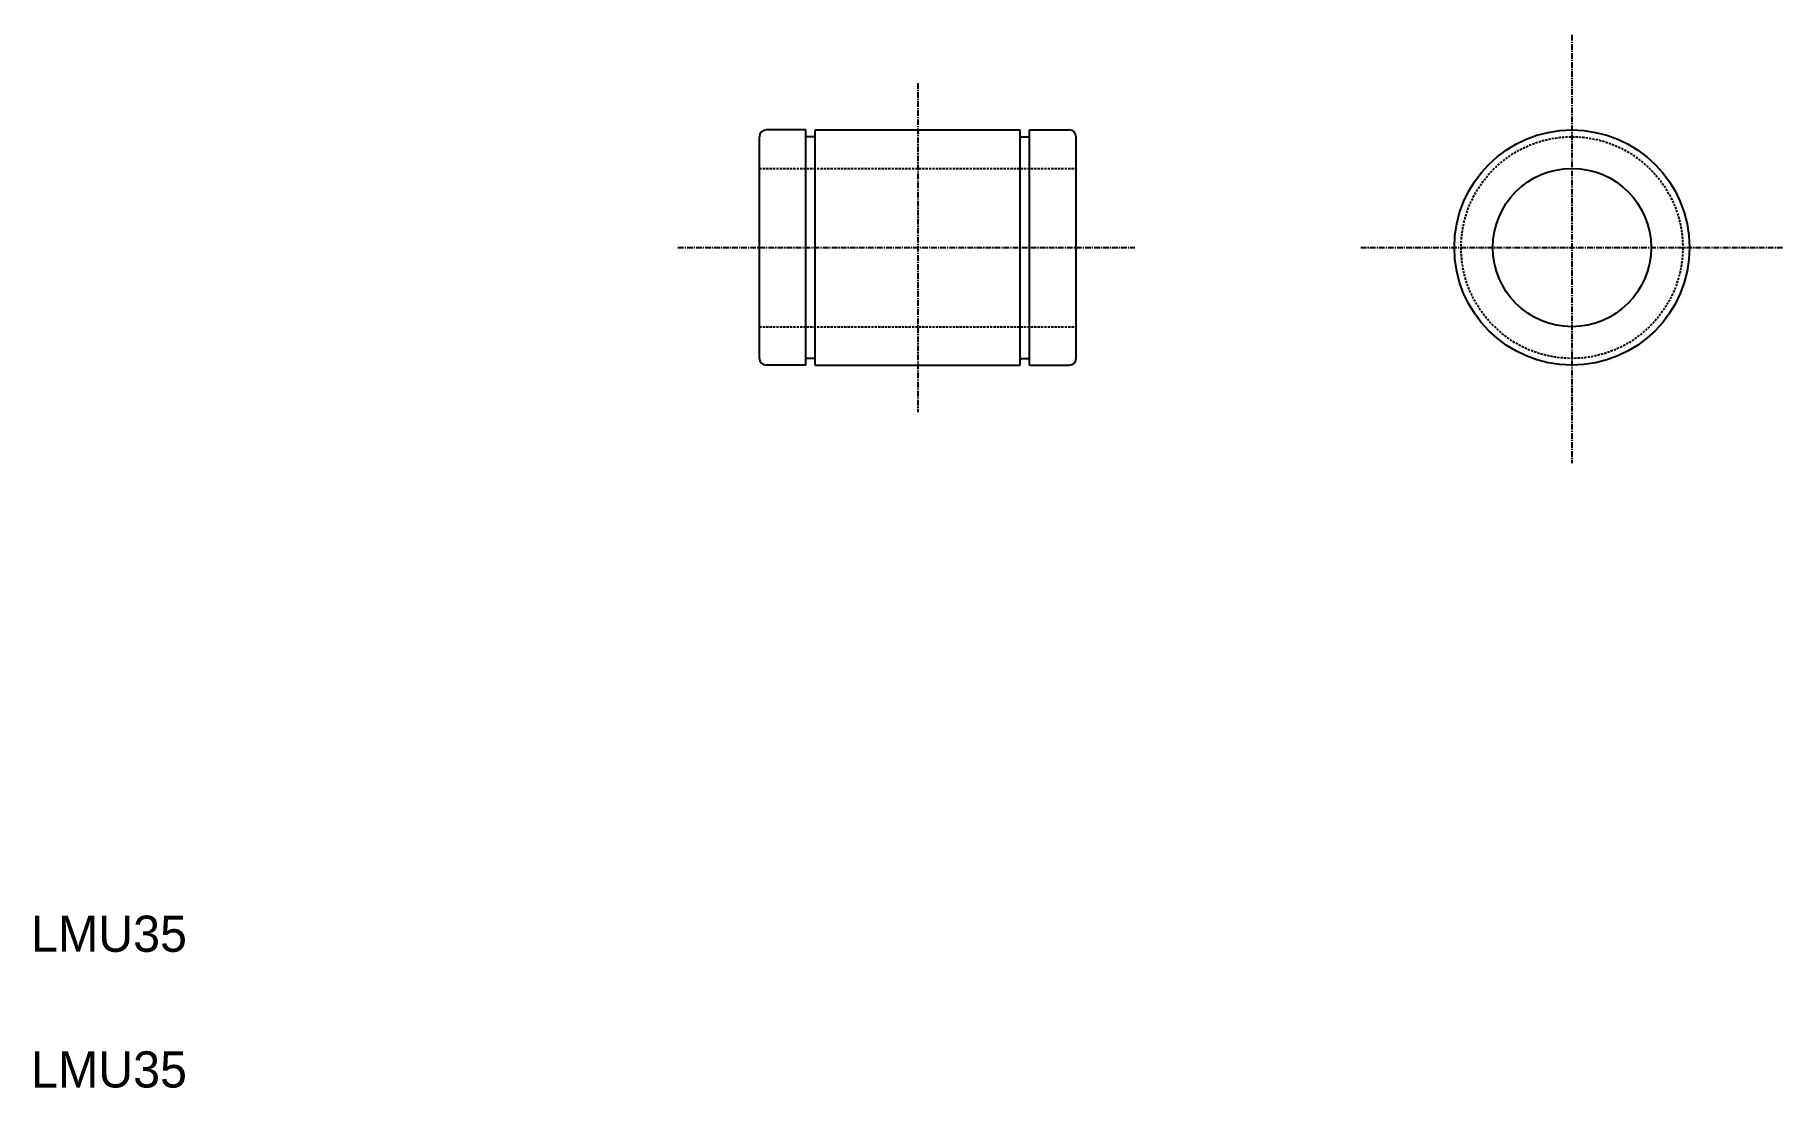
# Model space of a CAD drawing. Extents: x 21 to 407, y 20 to 253.
import ezdxf

# ---------------------------------------------------------------- set-up
doc = ezdxf.new("R2010")
doc.units = 0
doc.linetypes.add('CENTER', pattern=[2, 1.25, -0.25, 0.25, -0.25])
doc.linetypes.add('DASHED', pattern=[0.75, 0.5, -0.25])
doc.layers.get('0').update_dxf_attribs({"linetype": 'CONTINUOUS'})
doc.layers.add('CENTER', color=1, linetype='CENTER')

msp = doc.modelspace()

# ---------------------------------------------------------------- linework, layer by layer
at = {"color": 7, "linetype": 'CONTINUOUS'}
for p, q in [((181.04, 181.19), (181.04, 230.19)), ((191.29, 231.69), (182.54, 231.69)), ((186.91, 231.69), (186.91, 231.69)), ((189.1, 231.69), (189.1, 231.69)), ((191.29, 179.69), (191.29, 231.69)), ((193.39, 230.19), (191.29, 230.19)), ((193.39, 179.69), (193.39, 231.69)), ((193.39, 231.69), (238.69, 231.69)), ((238.69, 179.69), (238.69, 231.69)), ((238.69, 230.19), (240.79, 230.19)), ((240.79, 179.69), (240.79, 231.69)), ((240.79, 231.69), (249.54, 231.69)), ((251.04, 181.19), (251.04, 230.19)), ((191.29, 179.69), (182.54, 179.69)), ((193.39, 181.19), (191.29, 181.19)), ((193.39, 179.69), (238.69, 179.69)), ((238.69, 181.19), (240.79, 181.19)), ((240.79, 179.69), (249.54, 179.69))]:
    msp.add_line(p, q, dxfattribs=at)
at = {"color": 3, "linetype": 'DASHED'}
for p, q in [((181.04, 223.19), (251.04, 223.19)), ((181.04, 188.19), (251.04, 188.19))]:
    msp.add_line(p, q, dxfattribs=at)
at = {"color": 7, "linetype": 'CONTINUOUS'}
for radius in [26, 17.5]:
    msp.add_circle((360.69, 205.69), radius, dxfattribs=at)
at = {"color": 3, "linetype": 'DASHED'}
msp.add_circle((360.69, 205.69), 24.5, dxfattribs=at)
at = {"color": 7, "linetype": 'CONTINUOUS'}
for centre, start, end in [((182.54, 230.19), 90, 180), ((249.54, 230.19), 0, 90), ((182.54, 181.19), 180, 270), ((249.54, 181.19), 270, 0)]:
    msp.add_arc(centre, 1.5, start, end, dxfattribs=at)
at = {"layer": 'CENTER', "color": 1, "linetype": 'CENTER'}
for p, q in [((360.69, 252.69), (360.69, 158.03)), ((216.04, 242.04), (216.04, 169.34)), ((163.04, 205.69), (264.04, 205.69)), ((314.02, 205.69), (407.36, 205.69))]:
    msp.add_line(p, q, dxfattribs=at)

# ---------------------------------------------------------------- texts
for p in [(20, 50), (20, 20)]:
    msp.add_text('LMU35', height=8).set_placement(p)

doc.saveas('drawing.dxf')
